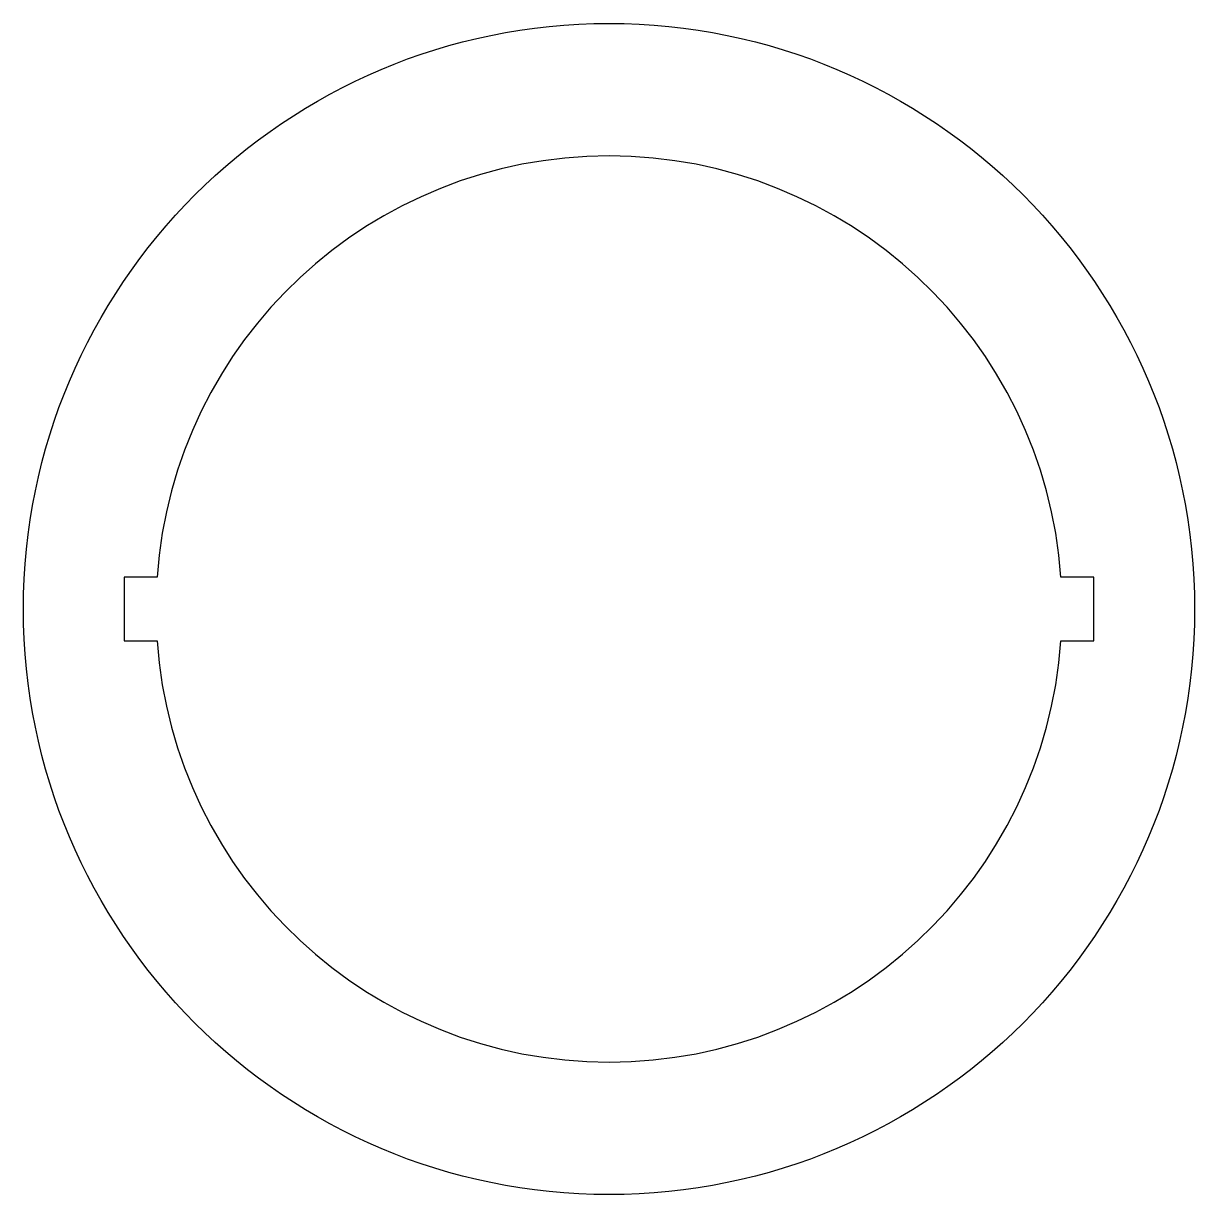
# Model space of a CAD drawing. Header units: millimetres. Extents: x 405 to 515, y 345 to 455.
import ezdxf

# ---------------------------------------------------------------- set-up
doc = ezdxf.new("R2010")
doc.units = ezdxf.units.MM
doc.layers.add('CUTOUTS', color=1, linetype='CONTINUOUS')
doc.layers.add('PERIMETER', color=5, linetype='CONTINUOUS')

msp = doc.modelspace()

# ---------------------------------------------------------------- linework, layer by layer
at = {"layer": 'CUTOUTS'}
msp.add_lwpolyline([(502.54, 403, 0.931858), (417.46, 403), (414.38, 403), (414.38, 397), (417.46, 397, 0.931847), (502.54, 397), (505.62, 397), (505.62, 403)], format="xyb", close=True, dxfattribs=at)
at = {"layer": 'PERIMETER'}
msp.add_circle((460, 400), 55.11, dxfattribs=at)

doc.saveas('drawing.dxf')
